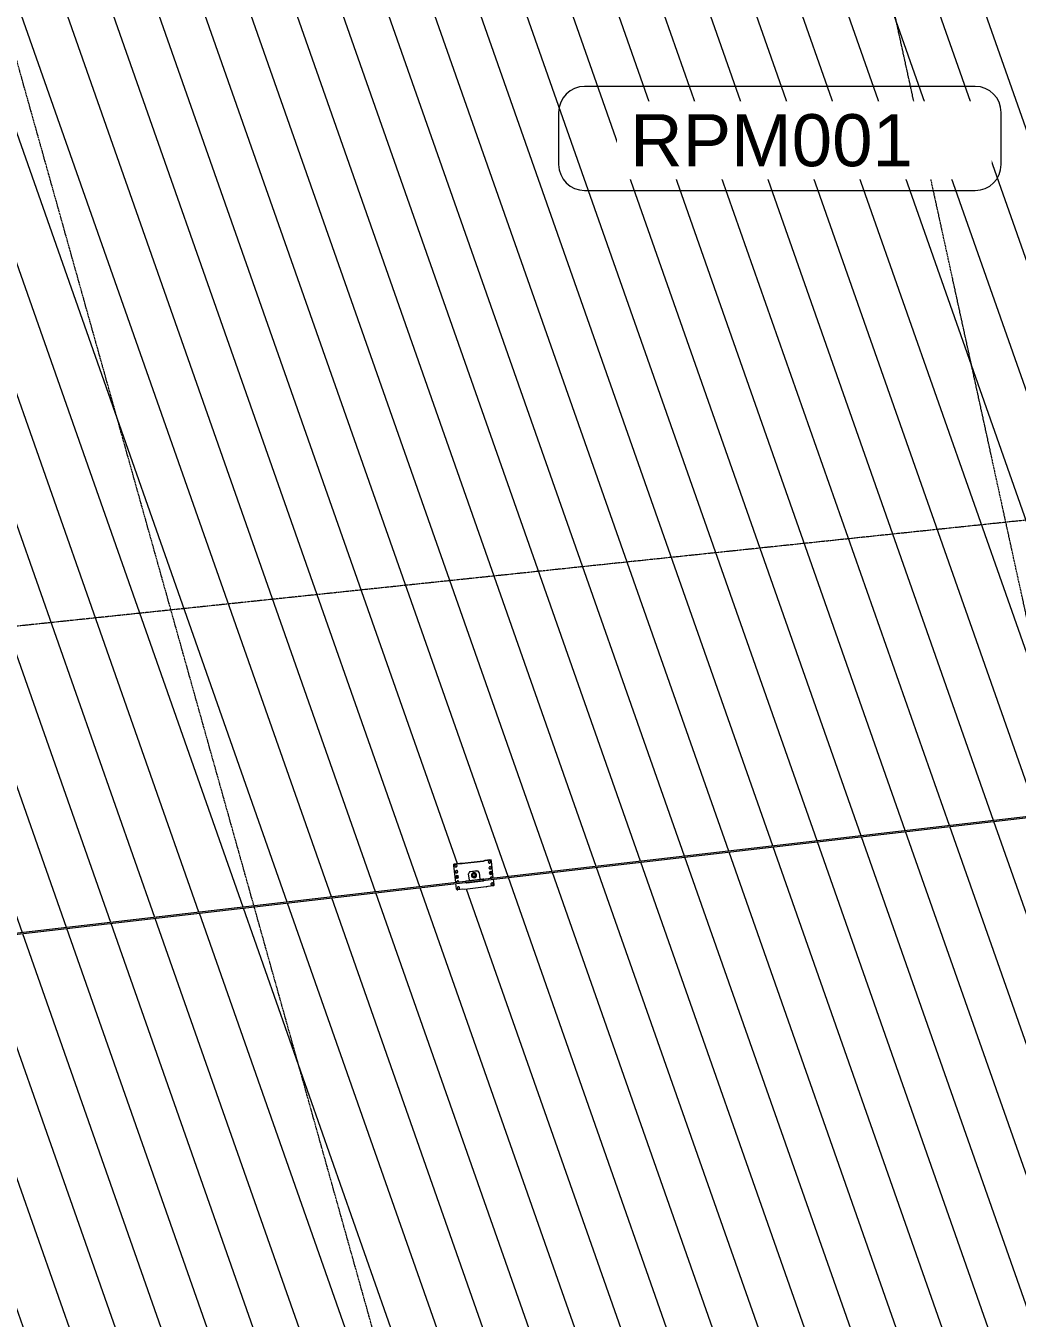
# Model space of a CAD drawing. Header units: millimetres. Extents: x -2355779 to -2216356, y 3874558 to 4068437.
# Drawn here: x -2330918 to -2323301, y 3975290 to 3985221 of the extents above; entities that cross this region are included whole.
import ezdxf

# ---------------------------------------------------------------- set-up
doc = ezdxf.new("R2010")
doc.units = ezdxf.units.MM
doc.linetypes.add('Grid Line', pattern=[21, 12, -3, 3, -3])
for name, color, linetype, lineweight in [('A-ANNO-DIMS', 211, 'Continuous', 5), ('A-ANNO-DIMS-200', 211, 'Continuous', 5), ('A-ROOF-IDEN', 132, 'Continuous', 5), ('A-ROOF-PATT', 132, 'Continuous', 5), ('Q-SPCQ', 91, 'Continuous', 5), ('S-GRID', 1, 'Continuous', 5)]:
    doc.layers.add(name, color=color, linetype=linetype, lineweight=lineweight)
doc.styles.add('Arial', font='arial.ttf', dxfattribs={"height": 500})
doc.styles.add('Arial_3', font='arial.ttf', dxfattribs={"height": 400})
doc.dimstyles.new('2_5-Diagonal-_deg_-Decimal_O', dxfattribs={"dimscale": 304.8, "dimtxt": 510.1297, "dimasz": 0.984252, "dimexe": 0.656168, "dimexo": 0.0625, "dimgap": 0.984252, "dimtad": 1, "dimdec": 0, "dimzin": 0, "dimdsep": 46, "dimtxsty": 'Arial', "dimblk1": 'OBLIQUE', "dimblk2": 'OBLIQUE', "dimsah": 1, "dimcen": 0.09, "dimdle": 0.656168, "dimazin": 0, "dimtfac": 1, "dimtdec": 4, "dimtix": 1, "dimtmove": 0, "dimatfit": 3, "dimfxl": 3.28084, "dimfxlon": 1, "dimtvp": 1, "dimtfill": 1, "dimtolj": 1, "dimtzin": 0, "dimlwd": 15, "dimlwe": 15, "dimarcsym": 2})

# ---------------------------------------------------------------- blocks, each defined once
blk = doc.blocks.new('Static Line_Sayfa_Metal Deck_Pan Mount - Up to 15 _ pitch - Max 2 Users-1848369-GA - Part B 6m')
at = {"layer": 'Q-SPCQ'}
for p, q in [((-2316003.8, 3979979.9), (-2348375.7, 3976235.9)), ((-2348375.7, 3976227.9), (-2316002.9, 3979972)), ((-2327567.7, 3978783.2), (-2327403.1, 3978802.3)), ((-2327404.6, 3978802.2), (-2327566.2, 3978783.5)), ((-2327392.1, 3978806.2), (-2327403.7, 3978802.4)), ((-2327402.1, 3978802.4), (-2327390.5, 3978806.3)), ((-2327342.3, 3978812.1), (-2327392, 3978806.4)), ((-2327391.9, 3978806.3), (-2327342.3, 3978812)), ((-2327352.2, 3978810.8), (-2327391.2, 3978806.3)), ((-2327389.6, 3978806.4), (-2327352.2, 3978810.7)), ((-2327364, 3978793), (-2327364, 3978793)), ((-2327347, 3978798.9), (-2327347, 3978799)), ((-2327342.3, 3978812), (-2327342.3, 3978812.1)), ((-2327341.1, 3978802), (-2327342.3, 3978812)), ((-2327341.6, 3978804.1), (-2327341.6, 3978804.2)), ((-2327325.9, 3978669.8), (-2327341.1, 3978802)), ((-2327580.7, 3978784.6), (-2327630.4, 3978778.8)), ((-2327630.3, 3978778.7), (-2327580.7, 3978784.4)), ((-2327629.2, 3978768.7), (-2327630.3, 3978778.7)), ((-2327613.9, 3978636.5), (-2327629.1, 3978768.7)), ((-2327622.2, 3978763.2), (-2327622.2, 3978763.1)), ((-2327581.4, 3978784.3), (-2327620.4, 3978779.8)), ((-2327620.4, 3978779.7), (-2327582.9, 3978784.1)), ((-2327617, 3978717.8), (-2327617, 3978717.7)), ((-2327605.2, 3978769.1), (-2327605.3, 3978769.1)), ((-2327600, 3978723.7), (-2327600, 3978723.8)), ((-2327582, 3978784.1), (-2327568.7, 3978783.2)), ((-2327580.7, 3978784.4), (-2327580.7, 3978784.6)), ((-2327567.2, 3978783.4), (-2327580.5, 3978784.4)), ((-2327509.7, 3978654.6), (-2327515.4, 3978703.7)), ((-2327452.6, 3978726.2), (-2327502.2, 3978720.4)), ((-2327452.5, 3978726), (-2327502.2, 3978720.3)), ((-2327485, 3978689.4), (-2327484.8, 3978689)), ((-2327482.9, 3978689.6), (-2327482.8, 3978689.5)), ((-2327464.5, 3978696), (-2327464.6, 3978696)), ((-2327462.7, 3978696.8), (-2327462.8, 3978697.2)), ((-2327455.1, 3978699.8), (-2327455.2, 3978700)), ((-2327436.6, 3978716.1), (-2327436.7, 3978716.3)), ((-2327435.9, 3978712.9), (-2327430.3, 3978663.8)), ((-2327358.8, 3978747.7), (-2327358.7, 3978747.6)), ((-2327346.4, 3978716.8), (-2327350.9, 3978713.3)), ((-2327350.9, 3978713.3), (-2327350.2, 3978707.8)), ((-2327346.3, 3978716.5), (-2327350.8, 3978713.1)), ((-2327350.8, 3978713.1), (-2327350.1, 3978707.5)), ((-2327350.1, 3978707.5), (-2327345, 3978705.3)), ((-2327341.2, 3978714.5), (-2327346.4, 3978716.8)), ((-2327346.3, 3978716.5), (-2327346.4, 3978716.7)), ((-2327341.2, 3978714.2), (-2327346.3, 3978716.5)), ((-2327345, 3978705.3), (-2327340.5, 3978708.6)), ((-2327341.8, 3978753.6), (-2327341.8, 3978753.6)), ((-2327340.5, 3978708.6), (-2327341.2, 3978714.2)), ((-2327608.6, 3978590.1), (-2327613.2, 3978629.7)), ((-2327609.1, 3978683.5), (-2327604.6, 3978686.9)), ((-2327608.5, 3978677.9), (-2327609.1, 3978683.5)), ((-2327604.5, 3978686.6), (-2327609, 3978683.2)), ((-2327609, 3978683.2), (-2327608.4, 3978677.6)), ((-2327607.5, 3978580.2), (-2327608.6, 3978590.1)), ((-2327608.4, 3978677.6), (-2327603.3, 3978675.4)), ((-2327608.1, 3978588), (-2327608.1, 3978587.9)), ((-2327607.9, 3978638.4), (-2327607.7, 3978638)), ((-2327607.9, 3978638.4), (-2327607.9, 3978638.4)), ((-2327604.5, 3978686.6), (-2327604.6, 3978686.9)), ((-2327604.6, 3978686.9), (-2327599.5, 3978684.6)), ((-2327599.4, 3978684.3), (-2327604.5, 3978686.6)), ((-2327603.3, 3978675.4), (-2327598.8, 3978678.7)), ((-2327602.7, 3978593), (-2327602.7, 3978593)), ((-2327598.8, 3978678.7), (-2327599.4, 3978684.3)), ((-2327590.9, 3978644.3), (-2327590.9, 3978644.4)), ((-2327585.7, 3978598.9), (-2327585.7, 3978599)), ((-2327380.2, 3978603.9), (-2327544.9, 3978584.8)), ((-2327534, 3978648.6), (-2327538.2, 3978647.1)), ((-2327537, 3978636.8), (-2327532.6, 3978636.3)), ((-2327531.8, 3978649.2), (-2327534, 3978648.6)), ((-2327530.3, 3978636.3), (-2327532.6, 3978636.3)), ((-2327405.8, 3978663.7), (-2327531.8, 3978649.2)), ((-2327530.3, 3978636.3), (-2327404.3, 3978650.8)), ((-2327492.7, 3978686.8), (-2327492.6, 3978686.7)), ((-2327405.8, 3978663.7), (-2327403.5, 3978663.7)), ((-2327404.3, 3978650.8), (-2327402.1, 3978651.3)), ((-2327399.1, 3978663.2), (-2327403.5, 3978663.7)), ((-2327402.1, 3978651.3), (-2327397.9, 3978652.8)), ((-2327367.7, 3978607.8), (-2327379.3, 3978604)), ((-2327329.3, 3978612.3), (-2327366.8, 3978608)), ((-2327349.6, 3978668.3), (-2327349.6, 3978668.2)), ((-2327349.6, 3978668.2), (-2327349.5, 3978667.9)), ((-2327344.4, 3978622.9), (-2327344.4, 3978622.8)), ((-2327332.6, 3978674.2), (-2327332.7, 3978674.3)), ((-2327319.4, 3978613.6), (-2327328.6, 3978612.5)), ((-2327327.4, 3978628.8), (-2327327.4, 3978628.9)), ((-2327320.5, 3978623.4), (-2327325.1, 3978663)), ((-2327319.4, 3978613.6), (-2327320.6, 3978623.4)), ((-2327598.3, 3978581.3), (-2327607.5, 3978580.2)), ((-2327560.1, 3978585.6), (-2327597.5, 3978581.3)), ((-2327545.9, 3978584.7), (-2327559.1, 3978585.7))]:
    blk.add_line(p, q, dxfattribs=at)
at = {"layer": 'Q-SPCQ', "flags": 128}
for points in [[(-2327364, 3978793), (-2327363.8, 3978792.6), (-2327363.7, 3978792.3), (-2327363.5, 3978792), (-2327363.4, 3978791.7), (-2327363.2, 3978791.3), (-2327363, 3978791), (-2327362.8, 3978790.7), (-2327362.6, 3978790.5), (-2327362.4, 3978790.2), (-2327362.1, 3978789.9), (-2327361.9, 3978789.6), (-2327361.6, 3978789.4), (-2327361.4, 3978789.2), (-2327361.1, 3978788.9), (-2327360.8, 3978788.7), (-2327360.5, 3978788.5), (-2327360.2, 3978788.3), (-2327359.9, 3978788.1), (-2327359.6, 3978787.9), (-2327359.2, 3978787.8), (-2327358.9, 3978787.6), (-2327358.6, 3978787.5), (-2327358.2, 3978787.4), (-2327357.9, 3978787.3), (-2327357.6, 3978787.2), (-2327357.2, 3978787.1), (-2327356.8, 3978787.1), (-2327356.5, 3978787), (-2327356.1, 3978787), (-2327355.8, 3978787), (-2327355.4, 3978787), (-2327355.1, 3978787), (-2327354.7, 3978787), (-2327354.4, 3978787)], [(-2327354.4, 3978787), (-2327354.1, 3978787.1), (-2327353.7, 3978787.1), (-2327353.4, 3978787.2), (-2327353, 3978787.3), (-2327352.7, 3978787.4), (-2327352.4, 3978787.5), (-2327352, 3978787.7), (-2327351.7, 3978787.8), (-2327351.4, 3978788), (-2327351, 3978788.1), (-2327350.7, 3978788.3), (-2327350.4, 3978788.5), (-2327350.1, 3978788.7), (-2327349.9, 3978788.9), (-2327349.6, 3978789.2), (-2327349.3, 3978789.4), (-2327349.1, 3978789.7), (-2327348.8, 3978789.9), (-2327348.6, 3978790.2), (-2327348.3, 3978790.5), (-2327348.1, 3978790.8), (-2327347.9, 3978791.1), (-2327347.7, 3978791.4), (-2327347.6, 3978791.7), (-2327347.4, 3978792), (-2327347.2, 3978792.3), (-2327347.1, 3978792.7), (-2327347, 3978793), (-2327346.9, 3978793.3), (-2327346.8, 3978793.7), (-2327346.7, 3978794), (-2327346.6, 3978794.4), (-2327346.6, 3978794.7), (-2327346.5, 3978795.1), (-2327346.5, 3978795.5), (-2327346.5, 3978795.8), (-2327346.5, 3978796.2), (-2327346.5, 3978796.5), (-2327346.5, 3978796.9), (-2327346.6, 3978797.3), (-2327346.6, 3978797.6), (-2327346.7, 3978798), (-2327346.8, 3978798.3), (-2327346.9, 3978798.7), (-2327347, 3978798.9)], [(-2327622.2, 3978763.1), (-2327622.1, 3978762.8), (-2327622, 3978762.4), (-2327621.8, 3978762.1), (-2327621.6, 3978761.8), (-2327621.5, 3978761.5), (-2327621.3, 3978761.2), (-2327621.1, 3978760.9), (-2327620.9, 3978760.6), (-2327620.6, 3978760.3), (-2327620.4, 3978760), (-2327620.1, 3978759.8), (-2327619.9, 3978759.5), (-2327619.6, 3978759.3), (-2327619.3, 3978759.1), (-2327619.1, 3978758.8), (-2327618.8, 3978758.6), (-2327618.5, 3978758.4), (-2327618.2, 3978758.3), (-2327617.8, 3978758.1), (-2327617.5, 3978757.9), (-2327617.2, 3978757.8), (-2327616.8, 3978757.6), (-2327616.5, 3978757.5), (-2327616.2, 3978757.4), (-2327615.8, 3978757.3), (-2327615.5, 3978757.3), (-2327615.1, 3978757.2), (-2327614.7, 3978757.2), (-2327614.4, 3978757.1), (-2327614, 3978757.1), (-2327613.7, 3978757.1), (-2327613.3, 3978757.1), (-2327613, 3978757.1), (-2327612.7, 3978757.2)], [(-2327617, 3978717.7), (-2327616.9, 3978717.4), (-2327616.7, 3978717.1), (-2327616.6, 3978716.7), (-2327616.4, 3978716.4), (-2327616.2, 3978716.1), (-2327616.1, 3978715.8), (-2327615.9, 3978715.5), (-2327615.6, 3978715.2), (-2327615.4, 3978714.9), (-2327615.2, 3978714.7), (-2327614.9, 3978714.4), (-2327614.7, 3978714.1), (-2327614.4, 3978713.9), (-2327614.1, 3978713.7), (-2327613.8, 3978713.5), (-2327613.5, 3978713.2), (-2327613.2, 3978713.1), (-2327612.9, 3978712.9), (-2327612.6, 3978712.7), (-2327612.3, 3978712.5), (-2327612, 3978712.4), (-2327611.6, 3978712.3), (-2327611.3, 3978712.2), (-2327610.9, 3978712), (-2327610.6, 3978712), (-2327610.2, 3978711.9), (-2327609.9, 3978711.8), (-2327609.5, 3978711.8), (-2327609.2, 3978711.7), (-2327608.8, 3978711.7), (-2327608.5, 3978711.7), (-2327608.1, 3978711.7), (-2327607.7, 3978711.7), (-2327607.5, 3978711.8)], [(-2327612.7, 3978757.2), (-2327612.3, 3978757.2), (-2327612, 3978757.3), (-2327611.6, 3978757.3), (-2327611.3, 3978757.4), (-2327611, 3978757.5), (-2327610.6, 3978757.7), (-2327610.3, 3978757.8), (-2327609.9, 3978757.9), (-2327609.6, 3978758.1), (-2327609.3, 3978758.3), (-2327609, 3978758.4), (-2327608.7, 3978758.6), (-2327608.4, 3978758.8), (-2327608.1, 3978759.1), (-2327607.8, 3978759.3), (-2327607.6, 3978759.5), (-2327607.3, 3978759.8), (-2327607.1, 3978760.1), (-2327606.8, 3978760.3), (-2327606.6, 3978760.6), (-2327606.4, 3978760.9), (-2327606.2, 3978761.2), (-2327606, 3978761.5), (-2327605.8, 3978761.8), (-2327605.7, 3978762.1), (-2327605.5, 3978762.5), (-2327605.4, 3978762.8), (-2327605.2, 3978763.1), (-2327605.1, 3978763.5), (-2327605, 3978763.8), (-2327604.9, 3978764.2), (-2327604.9, 3978764.5), (-2327604.8, 3978764.9), (-2327604.8, 3978765.2), (-2327604.8, 3978765.6), (-2327604.7, 3978765.9), (-2327604.7, 3978766.3), (-2327604.8, 3978766.7), (-2327604.8, 3978767), (-2327604.8, 3978767.4), (-2327604.9, 3978767.7), (-2327605, 3978768.1), (-2327605, 3978768.4), (-2327605.1, 3978768.8), (-2327605.2, 3978769.1)], [(-2327607.5, 3978711.8), (-2327607.1, 3978711.8), (-2327606.8, 3978711.9), (-2327606.4, 3978712), (-2327606.1, 3978712.1), (-2327605.7, 3978712.2), (-2327605.4, 3978712.3), (-2327605.1, 3978712.4), (-2327604.7, 3978712.6), (-2327604.4, 3978712.7), (-2327604.1, 3978712.9), (-2327603.8, 3978713.1), (-2327603.5, 3978713.3), (-2327603.2, 3978713.5), (-2327602.9, 3978713.7), (-2327602.6, 3978713.9), (-2327602.4, 3978714.2), (-2327602.1, 3978714.4), (-2327601.8, 3978714.7), (-2327601.6, 3978714.9), (-2327601.4, 3978715.2), (-2327601.2, 3978715.5), (-2327601, 3978715.8), (-2327600.8, 3978716.1), (-2327600.6, 3978716.4), (-2327600.4, 3978716.7), (-2327600.3, 3978717.1), (-2327600.1, 3978717.4), (-2327600, 3978717.7), (-2327599.9, 3978718.1), (-2327599.8, 3978718.4), (-2327599.7, 3978718.8), (-2327599.7, 3978719.1), (-2327599.6, 3978719.5), (-2327599.6, 3978719.8), (-2327599.5, 3978720.2), (-2327599.5, 3978720.6), (-2327599.5, 3978720.9), (-2327599.5, 3978721.3), (-2327599.6, 3978721.6), (-2327599.6, 3978722), (-2327599.7, 3978722.4), (-2327599.7, 3978722.7), (-2327599.8, 3978723.1), (-2327599.9, 3978723.4), (-2327600, 3978723.7)], [(-2327484.8, 3978689), (-2327484.7, 3978688.6), (-2327484.5, 3978688.1), (-2327484.3, 3978687.7), (-2327484.1, 3978687.3), (-2327483.8, 3978686.9), (-2327483.6, 3978686.5), (-2327483.3, 3978686.1), (-2327483, 3978685.7), (-2327482.7, 3978685.3), (-2327482.4, 3978685), (-2327482.1, 3978684.7), (-2327481.8, 3978684.3), (-2327481.4, 3978684), (-2327481.1, 3978683.7), (-2327480.7, 3978683.4), (-2327480.3, 3978683.2), (-2327479.9, 3978682.9), (-2327479.5, 3978682.7), (-2327479.1, 3978682.4), (-2327478.7, 3978682.2), (-2327478.2, 3978682), (-2327477.8, 3978681.9), (-2327477.4, 3978681.7), (-2327476.9, 3978681.6), (-2327476.5, 3978681.5), (-2327476, 3978681.4), (-2327475.5, 3978681.3), (-2327475.1, 3978681.2), (-2327474.6, 3978681.2), (-2327474.1, 3978681.2), (-2327473.7, 3978681.2), (-2327473.2, 3978681.2), (-2327472.7, 3978681.2), (-2327472.4, 3978681.2)], [(-2327482.8, 3978689.5), (-2327482.7, 3978689.2), (-2327482.6, 3978688.8), (-2327482.4, 3978688.4), (-2327482.2, 3978688.1), (-2327482, 3978687.8), (-2327481.8, 3978687.4), (-2327481.6, 3978687.1), (-2327481.4, 3978686.8), (-2327481.1, 3978686.5), (-2327480.9, 3978686.2), (-2327480.6, 3978685.9), (-2327480.3, 3978685.6), (-2327480, 3978685.4), (-2327479.7, 3978685.1), (-2327479.4, 3978684.9), (-2327479.1, 3978684.7), (-2327478.8, 3978684.5), (-2327478.4, 3978684.3), (-2327478.1, 3978684.1), (-2327477.7, 3978683.9), (-2327477.4, 3978683.8), (-2327477, 3978683.6), (-2327476.7, 3978683.5), (-2327476.3, 3978683.4), (-2327475.9, 3978683.3), (-2327475.5, 3978683.2), (-2327475.2, 3978683.1), (-2327474.8, 3978683.1), (-2327474.4, 3978683.1), (-2327474, 3978683), (-2327473.6, 3978683), (-2327473.2, 3978683), (-2327472.8, 3978683.1), (-2327472.6, 3978683.1)], [(-2327472.6, 3978683.1), (-2327472.2, 3978683.1), (-2327471.8, 3978683.2), (-2327471.4, 3978683.3), (-2327471.1, 3978683.4), (-2327470.7, 3978683.5), (-2327470.3, 3978683.6), (-2327470, 3978683.8), (-2327469.6, 3978683.9), (-2327469.3, 3978684.1), (-2327468.9, 3978684.3), (-2327468.6, 3978684.5), (-2327468.3, 3978684.7), (-2327467.9, 3978684.9), (-2327467.6, 3978685.2), (-2327467.3, 3978685.4), (-2327467, 3978685.7), (-2327466.8, 3978685.9), (-2327466.5, 3978686.2), (-2327466.2, 3978686.5), (-2327466, 3978686.8), (-2327465.8, 3978687.1), (-2327465.6, 3978687.4), (-2327465.3, 3978687.8), (-2327465.2, 3978688.1), (-2327465, 3978688.5), (-2327464.8, 3978688.8), (-2327464.7, 3978689.2), (-2327464.5, 3978689.5), (-2327464.4, 3978689.9), (-2327464.3, 3978690.3), (-2327464.2, 3978690.6), (-2327464.1, 3978691), (-2327464.1, 3978691.4), (-2327464, 3978691.8), (-2327464, 3978692.2), (-2327464, 3978692.6), (-2327464, 3978693), (-2327464, 3978693.4), (-2327464, 3978693.7), (-2327464.1, 3978694.1), (-2327464.1, 3978694.5), (-2327464.2, 3978694.9), (-2327464.3, 3978695.3), (-2327464.4, 3978695.6), (-2327464.5, 3978696)], [(-2327472.4, 3978681.2), (-2327471.9, 3978681.3), (-2327471.5, 3978681.4), (-2327471, 3978681.5), (-2327470.6, 3978681.6), (-2327470.1, 3978681.7), (-2327469.7, 3978681.9), (-2327469.2, 3978682.1), (-2327468.8, 3978682.2), (-2327468.4, 3978682.5), (-2327468, 3978682.7), (-2327467.6, 3978682.9), (-2327467.2, 3978683.2), (-2327466.8, 3978683.4), (-2327466.4, 3978683.7), (-2327466, 3978684), (-2327465.7, 3978684.3), (-2327465.4, 3978684.7), (-2327465, 3978685), (-2327464.7, 3978685.4), (-2327464.4, 3978685.7), (-2327464.2, 3978686.1), (-2327463.9, 3978686.5), (-2327463.6, 3978686.9), (-2327463.4, 3978687.3), (-2327463.2, 3978687.7), (-2327463, 3978688.2), (-2327462.8, 3978688.6), (-2327462.7, 3978689), (-2327462.5, 3978689.5), (-2327462.4, 3978689.9), (-2327462.3, 3978690.4), (-2327462.2, 3978690.8), (-2327462.1, 3978691.3), (-2327462, 3978691.8), (-2327462, 3978692.2), (-2327462, 3978692.7), (-2327462, 3978693.2), (-2327462, 3978693.6), (-2327462.1, 3978694.1), (-2327462.1, 3978694.6), (-2327462.2, 3978695), (-2327462.3, 3978695.5), (-2327462.4, 3978696), (-2327462.5, 3978696.4), (-2327462.7, 3978696.8)], [(-2327358.7, 3978747.6), (-2327358.6, 3978747.3), (-2327358.5, 3978746.9), (-2327358.3, 3978746.6), (-2327358.2, 3978746.3), (-2327358, 3978746), (-2327357.8, 3978745.7), (-2327357.6, 3978745.4), (-2327357.4, 3978745.1), (-2327357.1, 3978744.8), (-2327356.9, 3978744.5), (-2327356.7, 3978744.3), (-2327356.4, 3978744), (-2327356.1, 3978743.8), (-2327355.9, 3978743.5), (-2327355.6, 3978743.3), (-2327355.3, 3978743.1), (-2327355, 3978742.9), (-2327354.7, 3978742.7), (-2327354.4, 3978742.6), (-2327354, 3978742.4), (-2327353.7, 3978742.3), (-2327353.4, 3978742.1), (-2327353, 3978742), (-2327352.7, 3978741.9), (-2327352.3, 3978741.8), (-2327352, 3978741.8), (-2327351.6, 3978741.7), (-2327351.3, 3978741.6), (-2327350.9, 3978741.6), (-2327350.5, 3978741.6), (-2327350.2, 3978741.6), (-2327349.8, 3978741.6), (-2327349.5, 3978741.6), (-2327349.2, 3978741.6)], [(-2327349.2, 3978741.6), (-2327348.9, 3978741.7), (-2327348.5, 3978741.8), (-2327348.2, 3978741.8), (-2327347.8, 3978741.9), (-2327347.5, 3978742), (-2327347.1, 3978742.1), (-2327346.8, 3978742.3), (-2327346.5, 3978742.4), (-2327346.1, 3978742.6), (-2327345.8, 3978742.8), (-2327345.5, 3978742.9), (-2327345.2, 3978743.1), (-2327344.9, 3978743.3), (-2327344.6, 3978743.6), (-2327344.4, 3978743.8), (-2327344.1, 3978744), (-2327343.8, 3978744.3), (-2327343.6, 3978744.5), (-2327343.4, 3978744.8), (-2327343.1, 3978745.1), (-2327342.9, 3978745.4), (-2327342.7, 3978745.7), (-2327342.5, 3978746), (-2327342.3, 3978746.3), (-2327342.2, 3978746.6), (-2327342, 3978746.9), (-2327341.9, 3978747.3), (-2327341.8, 3978747.6), (-2327341.6, 3978748), (-2327341.5, 3978748.3), (-2327341.5, 3978748.7), (-2327341.4, 3978749), (-2327341.3, 3978749.4), (-2327341.3, 3978749.7), (-2327341.3, 3978750.1), (-2327341.3, 3978750.4), (-2327341.3, 3978750.8), (-2327341.3, 3978751.2), (-2327341.3, 3978751.5), (-2327341.3, 3978751.9), (-2327341.4, 3978752.2), (-2327341.5, 3978752.6), (-2327341.6, 3978752.9), (-2327341.7, 3978753.3), (-2327341.8, 3978753.6)], [(-2327602.7, 3978593), (-2327602.5, 3978592.6), (-2327602.4, 3978592.3), (-2327602.2, 3978592), (-2327602.1, 3978591.7), (-2327601.9, 3978591.3), (-2327601.7, 3978591), (-2327601.5, 3978590.7), (-2327601.3, 3978590.5), (-2327601.1, 3978590.2), (-2327600.8, 3978589.9), (-2327600.6, 3978589.6), (-2327600.3, 3978589.4), (-2327600, 3978589.1), (-2327599.8, 3978588.9), (-2327599.5, 3978588.7), (-2327599.2, 3978588.5), (-2327598.9, 3978588.3), (-2327598.6, 3978588.1), (-2327598.3, 3978587.9), (-2327597.9, 3978587.8), (-2327597.6, 3978587.6), (-2327597.3, 3978587.5), (-2327596.9, 3978587.4), (-2327596.6, 3978587.3), (-2327596.2, 3978587.2), (-2327595.9, 3978587.1), (-2327595.5, 3978587.1), (-2327595.2, 3978587), (-2327594.8, 3978587), (-2327594.5, 3978587), (-2327594.1, 3978587), (-2327593.7, 3978587), (-2327593.4, 3978587), (-2327593.1, 3978587)], [(-2327593.1, 3978587), (-2327592.8, 3978587.1), (-2327592.4, 3978587.1), (-2327592.1, 3978587.2), (-2327591.7, 3978587.3), (-2327591.4, 3978587.4), (-2327591, 3978587.5), (-2327590.7, 3978587.7), (-2327590.4, 3978587.8), (-2327590, 3978588), (-2327589.7, 3978588.1), (-2327589.4, 3978588.3), (-2327589.1, 3978588.5), (-2327588.8, 3978588.7), (-2327588.5, 3978588.9), (-2327588.3, 3978589.2), (-2327588, 3978589.4), (-2327587.7, 3978589.7), (-2327587.5, 3978589.9), (-2327587.3, 3978590.2), (-2327587, 3978590.5), (-2327586.8, 3978590.8), (-2327586.6, 3978591.1), (-2327586.4, 3978591.4), (-2327586.2, 3978591.7), (-2327586.1, 3978592), (-2327585.9, 3978592.3), (-2327585.8, 3978592.7), (-2327585.7, 3978593), (-2327585.6, 3978593.3), (-2327585.5, 3978593.7), (-2327585.4, 3978594), (-2327585.3, 3978594.4), (-2327585.2, 3978594.7), (-2327585.2, 3978595.1), (-2327585.2, 3978595.5), (-2327585.2, 3978595.8), (-2327585.2, 3978596.2), (-2327585.2, 3978596.5), (-2327585.2, 3978596.9), (-2327585.3, 3978597.2), (-2327585.3, 3978597.6), (-2327585.4, 3978598), (-2327585.5, 3978598.3), (-2327585.6, 3978598.7), (-2327585.7, 3978598.9)], [(-2327590.5, 3978639.8), (-2327590.5, 3978640.1), (-2327590.4, 3978640.5), (-2327590.4, 3978640.8), (-2327590.4, 3978641.2), (-2327590.4, 3978641.6), (-2327590.4, 3978641.9), (-2327590.4, 3978642.3), (-2327590.5, 3978642.6), (-2327590.5, 3978643), (-2327590.6, 3978643.3), (-2327590.7, 3978643.7), (-2327590.8, 3978644), (-2327590.9, 3978644.3)], [(-2327344.4, 3978622.8), (-2327344.3, 3978622.5), (-2327344.1, 3978622.2), (-2327344, 3978621.8), (-2327343.8, 3978621.5), (-2327343.6, 3978621.2), (-2327343.4, 3978620.9), (-2327343.2, 3978620.6), (-2327343, 3978620.3), (-2327342.8, 3978620), (-2327342.6, 3978619.8), (-2327342.3, 3978619.5), (-2327342.1, 3978619.3), (-2327341.8, 3978619), (-2327341.5, 3978618.8), (-2327341.2, 3978618.6), (-2327340.9, 3978618.4), (-2327340.6, 3978618.2), (-2327340.3, 3978618), (-2327340, 3978617.8), (-2327339.7, 3978617.7), (-2327339.3, 3978617.5), (-2327339, 3978617.4), (-2327338.7, 3978617.3), (-2327338.3, 3978617.2), (-2327338, 3978617.1), (-2327337.6, 3978617), (-2327337.3, 3978616.9), (-2327336.9, 3978616.9), (-2327336.6, 3978616.9), (-2327336.2, 3978616.8), (-2327335.8, 3978616.8), (-2327335.5, 3978616.8), (-2327335.1, 3978616.9), (-2327334.9, 3978616.9)], [(-2327334.9, 3978616.9), (-2327334.5, 3978616.9), (-2327334.2, 3978617), (-2327333.8, 3978617.1), (-2327333.5, 3978617.2), (-2327333.1, 3978617.3), (-2327332.8, 3978617.4), (-2327332.4, 3978617.5), (-2327332.1, 3978617.7), (-2327331.8, 3978617.8), (-2327331.5, 3978618), (-2327331.2, 3978618.2), (-2327330.9, 3978618.4), (-2327330.6, 3978618.6), (-2327330.3, 3978618.8), (-2327330, 3978619), (-2327329.7, 3978619.3), (-2327329.5, 3978619.5), (-2327329.2, 3978619.8), (-2327329, 3978620.1), (-2327328.8, 3978620.3), (-2327328.6, 3978620.6), (-2327328.4, 3978620.9), (-2327328.2, 3978621.2), (-2327328, 3978621.5), (-2327327.8, 3978621.9), (-2327327.7, 3978622.2), (-2327327.5, 3978622.5), (-2327327.4, 3978622.9), (-2327327.3, 3978623.2), (-2327327.2, 3978623.5), (-2327327.1, 3978623.9), (-2327327, 3978624.3), (-2327327, 3978624.6), (-2327326.9, 3978625), (-2327326.9, 3978625.3), (-2327326.9, 3978625.7), (-2327326.9, 3978626), (-2327326.9, 3978626.4), (-2327326.9, 3978626.8), (-2327327, 3978627.1), (-2327327.1, 3978627.5), (-2327327.1, 3978627.8), (-2327327.2, 3978628.2), (-2327327.3, 3978628.5), (-2327327.4, 3978628.8)], [(-2327332.3, 3978669.6), (-2327332.2, 3978670), (-2327332.2, 3978670.3), (-2327332.1, 3978670.7), (-2327332.1, 3978671.1), (-2327332.1, 3978671.4), (-2327332.1, 3978671.8), (-2327332.2, 3978672.1), (-2327332.2, 3978672.5), (-2327332.3, 3978672.9), (-2327332.3, 3978673.2), (-2327332.4, 3978673.6), (-2327332.5, 3978673.9), (-2327332.6, 3978674.2)]]:
    blk.add_lwpolyline(points, dxfattribs=at)
at = {"layer": 'Q-SPCQ'}
for centre, major_axis, ratio, start_param, end_param in [((-2327404.6, 3978802.3), (0.993, 0.114), 0.051038, 4.723987, 6.042624), ((-2327403.1, 3978802.3), (0.993, 0.114), 0.051038, 4.723987, 6.042624), ((-2327391.1, 3978806.3), (0.993, 0.114), 0.051038, 1.582394, 1.802167), ((-2327389.6, 3978806.4), (0.993, 0.114), 0.051038, 1.582394, 2.901031), ((-2327355.5, 3978796), (8.49, 2.98), 0.99863, 1.347635, 3.44203), ((-2327355.5, 3978796), (8.49, 2.98), 0.99863, 3.541054, 4.489228), ((-2327355.5, 3978796), (8.49, 2.98), 0.99863, 5.536425, 7.63082), ((-2327355.5, 3978796), (8.49, 2.98), 0.99863, 4.489228, 5.459951), ((-2327351.1, 3978800.9), (9.43, 3.32), 0.99863, 0.038638, 1.347635), ((-2327351, 3978800.8), (9.43, 3.32), 0.99863, 6.060024, 7.63082), ((-2327619.2, 3978769.9), (9.43, 3.32), 0.99863, 1.347635, 2.918431), ((-2327619.2, 3978769.8), (9.43, 3.32), 0.99863, 1.347635, 2.918431), ((-2327613.8, 3978766.2), (8.49, 2.98), 0.99863, 1.347635, 3.141593), ((-2327613.8, 3978766.2), (8.49, 2.98), 0.99863, 3.502719, 4.489228), ((-2327608.5, 3978720.8), (8.49, 2.98), 0.99863, 1.347635, 3.141593), ((-2327604, 3978681.1), (10.4, 3.6), 0.99863, 1.347635, 4.489228), ((-2327608.5, 3978720.8), (8.49, 2.98), 0.99863, 3.502719, 4.489228), ((-2327613.8, 3978766.2), (8.49, 2.98), 0.99863, 0.300437, 1.347635), ((-2327613.8, 3978766.2), (8.49, 2.98), 0.99863, 4.489228, 5.408181), ((-2327608.5, 3978720.8), (8.49, 2.98), 0.99863, 0.300437, 1.347635), ((-2327608.5, 3978720.8), (8.49, 2.98), 0.99863, 4.489228, 5.408181), ((-2327613.8, 3978766.2), (8.49, 2.98), 0.99863, 5.536425, 6.283185), ((-2327604, 3978681.1), (10.4, 3.6), 0.99863, 4.489228, 7.63082), ((-2327608.5, 3978720.8), (8.49, 2.98), 0.99863, 5.536425, 6.283185), ((-2327582.9, 3978784), (0.993, 0.114), 0.051038, 0.263758, 1.582394), ((-2327581.4, 3978784.3), (0.993, 0.114), 0.051038, 0.263758, 1.582394), ((-2327567.7, 3978783.3), (0.993, 0.114), 0.051038, 3.40535, 4.723987), ((-2327566.2, 3978783.6), (0.993, 0.114), 0.051038, 3.40535, 4.723987), ((-2327500.5, 3978705.4), (14.2, 5), 0.99863, 1.347635, 2.918431), ((-2327500.5, 3978705.6), (14.2, 5), 0.99863, 1.347635, 2.918431), ((-2327473.9, 3978693.4), (18.8, 6.6), 0.99863, 1.347635, 3.70383), ((-2327473.9, 3978693.3), (18.8, 6.6), 0.99863, 1.347635, 4.489228), ((-2327473.9, 3978693.3), (11.1, 3.9), 0.99863, 1.347635, 4.489228), ((-2327473.9, 3978693.4), (18.8, 6.6), 0.99863, 6.060024, 7.63082), ((-2327473.9, 3978693.3), (18.8, 6.6), 0.99863, 4.489228, 7.63082), ((-2327473.9, 3978693.3), (11.1, 3.9), 0.99863, 4.489228, 7.63082), ((-2327450.9, 3978711.3), (14.2, 5), 0.99863, 0.038638, 1.347635), ((-2327450.8, 3978711.2), (14.2, 5), 0.99863, 6.060024, 7.63082), ((-2327450.9, 3978711.3), (14.2, 5), 0.99863, 6.060024, 6.283185), ((-2327350.3, 3978750.6), (8.49, 2.98), 0.99863, 1.347635, 3.44203), ((-2327345.7, 3978711), (10.4, 3.6), 0.99863, 1.347635, 4.489228), ((-2327350.3, 3978750.6), (8.49, 2.98), 0.99863, 3.541054, 4.489228), ((-2327350.3, 3978750.6), (8.49, 2.98), 0.99863, 5.536425, 7.63082), ((-2327350.3, 3978750.6), (8.49, 2.98), 0.99863, 4.489228, 5.408181), ((-2327345.7, 3978711), (10.4, 3.6), 0.99863, 4.489228, 7.63082), ((-2327599.4, 3978641.4), (8.49, 2.98), 0.99863, 1.347635, 3.141593), ((-2327598.7, 3978591.2), (9.43, 3.32), 0.99863, 2.918431, 4.489228), ((-2327594.2, 3978596), (8.49, 2.98), 0.99863, 1.347635, 3.44203), ((-2327594.2, 3978596), (8.49, 2.98), 0.99863, 3.502719, 4.489228), ((-2327599.4, 3978641.4), (8.49, 2.98), 0.99863, 5.68533, 7.63082), ((-2327594.2, 3978596), (8.49, 2.98), 0.99863, 5.536425, 7.63082), ((-2327594.2, 3978596), (8.49, 2.98), 0.99863, 4.489228, 5.459951), ((-2327537.6, 3978642), (-0.6, 5.18), 0.011583, 0.002734, 0.472535), ((-2327537.6, 3978642), (-0.6, 5.18), 0.011583, 4.675347, 6.283185), ((-2327537.6, 3978642), (-0.6, 5.18), 0.011583, 3.141593, 4.661325), ((-2327537.6, 3978642), (-0.6, 5.18), 0.011583, 2.56693, 3.138859), ((-2327509.6, 3978654.4), (-0.46, 3.97), 0.011583, 1.519733, 2.56693), ((-2327430.2, 3978663.6), (-0.46, 3.97), 0.011583, 1.519733, 2.56693), ((-2327398.5, 3978658), (-0.6, 5.18), 0.011583, 4.675347, 6.280452), ((-2327398.5, 3978658), (-0.6, 5.18), 0.011583, 0, 0.472535), ((-2327398.5, 3978658), (-0.6, 5.18), 0.011583, 3.144326, 4.661325), ((-2327398.5, 3978658), (-0.6, 5.18), 0.011583, 2.56693, 3.141593), ((-2327380.2, 3978603.9), (0.993, 0.114), 0.051038, 4.723987, 6.042624), ((-2327366.7, 3978607.9), (0.993, 0.114), 0.051038, 1.582394, 2.901031), ((-2327341.1, 3978671.3), (8.49, 2.98), 0.99863, 1.347635, 3.141593), ((-2327335.9, 3978625.9), (8.49, 2.98), 0.99863, 1.347635, 3.141593), ((-2327335.9, 3978625.9), (8.49, 2.98), 0.99863, 3.502719, 4.489228), ((-2327341.1, 3978671.3), (8.49, 2.98), 0.99863, 0.300437, 1.347635), ((-2327335.9, 3978625.9), (8.49, 2.98), 0.99863, 0.300437, 1.347635), ((-2327335.9, 3978625.9), (8.49, 2.98), 0.99863, 4.489228, 5.408181), ((-2327341.1, 3978671.3), (8.49, 2.98), 0.99863, 5.682577, 6.283185), ((-2327330.5, 3978622.2), (9.43, 3.32), 0.99863, 4.489228, 6.060024), ((-2327335.9, 3978625.9), (8.49, 2.98), 0.99863, 5.536425, 6.283185), ((-2327330.5, 3978622.3), (9.43, 3.32), 0.99863, 4.751027, 6.060024), ((-2327598.7, 3978591.3), (9.43, 3.32), 0.99863, 3.965629, 4.227428), ((-2327560.1, 3978585.6), (0.993, 0.114), 0.051038, 0.263758, 1.582394), ((-2327544.9, 3978584.9), (0.993, 0.114), 0.051038, 3.40535, 4.723987)]:
    blk.add_ellipse(centre, major_axis=major_axis, ratio=ratio, start_param=start_param, end_param=end_param, dxfattribs=at)
for points in [[(-2327350.2, 3978707.7), (-2327350.3, 3978708.6), (-2327350.5, 3978710.5), (-2327350.7, 3978712.4), (-2327350.8, 3978713.3)], [(-2327346.4, 3978716.7), (-2327345.5, 3978716.3), (-2327343.8, 3978715.6), (-2327342.1, 3978714.8), (-2327341.2, 3978714.4)], [(-2327609.1, 3978683.4), (-2327609, 3978682.5), (-2327608.8, 3978680.6), (-2327608.6, 3978678.8), (-2327608.5, 3978677.9)], [(-2327599.5, 3978684.5), (-2327600.3, 3978684.9), (-2327602.1, 3978685.7), (-2327603.8, 3978686.5), (-2327604.6, 3978686.9)]]:
    blk.add_open_spline(points, degree=3, dxfattribs=at)
blk = doc.blocks.new('DIMBLOCK1-GA - Part B 6m')
at = {"layer": 'A-ANNO-DIMS-200', "lineweight": 15}
for p, q in [((-2327823, 4050069.3), (-2327854.3, 4050266.8)), ((-2327823, 4050069.3), (-2327698.4, 4050240.9)), ((-2327823, 4050069.3), (-2327947.7, 4049897.6)), ((-2327823, 4050069.3), (-2327823, 4050069.3)), ((-2327823, 4050069.3), (-2327772.6, 4049750.7)), ((-2337983.3, 4048155.4), (-2338052.2, 4048470.6)), ((-2337983.3, 4048155.4), (-2337868.8, 4048334)), ((-2337983.3, 4048155.4), (-2338097.8, 4047976.9)), ((-2337983.3, 4048155.4), (-2337940.6, 4047960.1))]:
    blk.add_line(p, q, dxfattribs=at)
for start, end in [(98.935842, 102.398894), (99.000328, 102.334407)]:
    blk.add_arc((-2300023.8, 3874558.4), 177698.8, start, end, dxfattribs=at)
at = {"layer": 'A-ANNO-DIMS-200', "color": 0, "lineweight": 15, "insert": (-2333894.9, 4049967.9), "char_height": 500, "width": 1958.898, "attachment_point": 1, "rotation": 10.66737, "line_spacing_factor": 0.941778, "style": 'Arial', "bg_fill": 3, "box_fill_scale": 1.25, "bg_fill_color": 256, "bg_fill_true_color": 13158600, "bg_fill_transparency": 0}
blk.add_mtext('3.33°', dxfattribs=at)
blk = doc.blocks.new('_Oblique')
at = {"color": 0, "linetype": 'ByBlock', "lineweight": -2}
blk.add_line((-0.5, -0.5), (0.5, 0.5), dxfattribs=at)
blk = doc.blocks.new('DIMBLOCK2-GA - Part B 6m')
at = {"layer": 'A-ANNO-DIMS-200', "lineweight": 15}
for p, q in [((-2337980.3, 4048141.9), (-2338057.2, 4048493.2)), ((-2337980.3, 4048141.9), (-2337865.8, 4048320.4)), ((-2337980.3, 4048141.9), (-2338094.8, 4047963.3)), ((-2337980.3, 4048141.9), (-2337980.3, 4048141.9)), ((-2337980.3, 4048141.9), (-2337937.6, 4047946.5)), ((-2348008.1, 4045641.5), (-2348105.2, 4045987.8)), ((-2348008.1, 4045641.5), (-2347904.2, 4045826.4)), ((-2348008.1, 4045641.5), (-2348112, 4045456.6)), ((-2348008.1, 4045641.5), (-2347954.1, 4045448.9))]:
    blk.add_line(p, q, dxfattribs=at)
for start, end in [(102.269916, 105.731899), (102.334407, 105.667407)]:
    blk.add_arc((-2300023.8, 3874558.4), 177684.9, start, end, dxfattribs=at)
at = {"layer": 'A-ANNO-DIMS-200', "color": 0, "lineweight": 15, "insert": (-2344034, 4047688.1), "char_height": 500, "width": 1958.898, "attachment_point": 1, "rotation": 14.00091, "line_spacing_factor": 0.941778, "style": 'Arial', "bg_fill": 3, "box_fill_scale": 1.25, "bg_fill_color": 256, "bg_fill_true_color": 13158600, "bg_fill_transparency": 0}
blk.add_mtext('3.33°', dxfattribs=at)
blk = doc.blocks.new('Roof Tag - Roof Tag 17W-1080807-GA - Part B 6m')
at = {"layer": 'A-ROOF-IDEN'}
for p, q in [((7.5, 2), (-7.5, 2)), ((-8.5, 1), (-8.5, -1)), ((8.5, -1), (8.5, 1)), ((-7.5, -2), (7.5, -2))]:
    blk.add_line(p, q, dxfattribs=at)
for centre, start, end in [((-7.5, 1), 90, 180), ((7.5, 1), 360, 90), ((-7.5, -1), 180, 270), ((7.5, -1), 270, 0)]:
    blk.add_arc(centre, 1, start, end, dxfattribs=at)

msp = doc.modelspace()

# ---------------------------------------------------------------- hatches: boundary and pattern name
at = {"layer": 'A-ROOF-PATT'}
h = msp.add_hatch(dxfattribs=at)
h.set_pattern_fill('FP_4', color=256, style=0, pattern_type=2)
h.set_pattern_definition([(109.367, (-4018.33, 11431.97), (-314.1568, -110.428734), [])])
h.paths.add_polyline_path([(-2352562.9, 3967433.9), (-2298471.9, 3967434.6), (-2305717.9, 3993269.2), (-2317088.1, 3995686), (-2318295.3, 3999191.8), (-2318276.8, 3999198), (-2317990.3, 3999297.2), (-2319737.4, 3999020.5), (-2318990.1, 3994314.6), (-2318988.5, 3994311.3), (-2318969.6, 3994178.2), (-2318969.6, 3994172.8), (-2318935.7, 3993965.6), (-2318889.7, 3993781.2), (-2318906.9, 3993777), (-2318877.5, 3993591.4), (-2319973, 3993338.7), (-2319896.7, 3993032.7), (-2318831, 3993296.2), (-2318742.7, 3992936.6), (-2339240.9, 3987830.5), (-2339329.9, 3988189.8), (-2329605.1, 3990613.3), (-2329686.5, 3990939.8), (-2338999.4, 3988618.9), (-2338994.7, 3988605.2), (-2339351.2, 3988485.4), (-2339348, 3988476.3), (-2339418.8, 3988454.3), (-2339421.5, 3988456.8), (-2339429.3, 3988456.2), (-2341201.2, 3993601.8), (-2352562.9, 3989688.5), (-2352562.9, 3975751.6), (-2350541.4, 3975985.4), (-2350556.5, 3976127.1), (-2350507.9, 3976132.3), (-2350495.8, 3976129.7), (-2350495.1, 3976131.6), (-2350329.4, 3976150.1), (-2350329.4, 3976150.7), (-2350307.6, 3976155.9), (-2350269.5, 3976159.1), (-2350253.3, 3976018.8), (-2344809.5, 3976648.4), (-2344824.6, 3976790), (-2344776.1, 3976795.3), (-2344764, 3976792.6), (-2344763.2, 3976794.5), (-2344597.6, 3976813), (-2344597.6, 3976813.7), (-2344575.7, 3976818.8), (-2344537.6, 3976822), (-2344521.5, 3976681.7), (-2339077.7, 3977311.3), (-2339092.8, 3977453), (-2339044.3, 3977458.2), (-2339032.2, 3977455.6), (-2339031.4, 3977457.4), (-2338865.8, 3977475.9), (-2338865.8, 3977476.6), (-2338843.9, 3977481.8), (-2338805.8, 3977484.9), (-2338789.6, 3977344.6), (-2333345.9, 3977974.2), (-2333361, 3978115.9), (-2333312.4, 3978121.1), (-2333300.3, 3978118.5), (-2333299.6, 3978120.3), (-2333133.9, 3978138.9), (-2333133.9, 3978139.5), (-2333112.1, 3978144.7), (-2333074, 3978147.8), (-2333057.8, 3978007.5), (-2327614, 3978637.1), (-2327629.1, 3978778.8), (-2327580.6, 3978784), (-2327568.5, 3978781.4), (-2327567.7, 3978783.2), (-2327402.1, 3978801.8), (-2327402.1, 3978802.4), (-2327380.2, 3978807.6), (-2327342.1, 3978810.7), (-2327326, 3978670.4), (-2321882.2, 3979300.1), (-2321897.3, 3979441.7), (-2321848.8, 3979447), (-2321836.7, 3979444.3), (-2321835.9, 3979446.2), (-2321670.3, 3979464.7), (-2321670.3, 3979465.4), (-2321648.4, 3979470.5), (-2321610.3, 3979473.7), (-2321594.1, 3979333.4), (-2316150.4, 3979963), (-2316165.5, 3980104.7), (-2316116.9, 3980109.9), (-2316104.8, 3980107.2), (-2316104.1, 3980109.1), (-2315938.4, 3980127.6), (-2315938.4, 3980128.3), (-2315916.6, 3980133.5), (-2315878.4, 3980136.6), (-2315862.3, 3979996.3), (-2310548.2, 3980612.5), (-2310567.3, 3980773.2), (-2310019, 3980836.5), (-2309988.6, 3980571.6), (-2310536.9, 3980508.3), (-2310547.3, 3980604.8), (-2310657.9, 3980591.8), (-2311033.1, 3980548.3), (-2312105.4, 3980424.2), (-2312131.9, 3980421.2), (-2312152.5, 3980418.4), (-2312207.4, 3980411.6), (-2312279.7, 3980403.2), (-2315861.4, 3979988.7), (-2315856.9, 3979939.3), (-2315904.1, 3979933.7), (-2315915.8, 3979931.5), (-2315916.6, 3979929.7), (-2316082.2, 3979911.3), (-2316083.2, 3979910.7), (-2316105, 3979910.5), (-2316144, 3979907.3), (-2316149.5, 3979955), (-2321593.2, 3979325.4), (-2321588.7, 3979276.4), (-2321635.9, 3979270.7), (-2321647.6, 3979268.6), (-2321648.4, 3979266.8), (-2321814, 3979248.4), (-2321814, 3979247.7), (-2321850.1, 3979246), (-2321875.8, 3979244.4), (-2321881.3, 3979292.1), (-2327325, 3978662.5), (-2327320.5, 3978613.4), (-2327367.8, 3978607.8), (-2327379.5, 3978605.7), (-2327380.2, 3978603.9), (-2327545.9, 3978585.4), (-2327545.9, 3978584.7), (-2327582, 3978583.1), (-2327607.6, 3978581.5), (-2327613.1, 3978629.2), (-2333056.9, 3977999.6), (-2333052.4, 3977950.5), (-2333099.6, 3977944.9), (-2333111.3, 3977942.7), (-2333112.1, 3977940.9), (-2333277.7, 3977922.5), (-2333277.7, 3977921.8), (-2333313.8, 3977920.2), (-2333339.5, 3977918.5), (-2333345, 3977966.3), (-2338788.5, 3977335.3), (-2338784.2, 3977287.6), (-2338831.4, 3977282), (-2338843.1, 3977279.8), (-2338843.9, 3977278), (-2339009.5, 3977259.6), (-2339010.6, 3977259), (-2339032.3, 3977258.8), (-2339071.3, 3977255.6), (-2339076.8, 3977303.3), (-2344520.5, 3976673.7), (-2344516, 3976624.7), (-2344563.3, 3976619.1), (-2344575, 3976616.9), (-2344575.7, 3976615.1), (-2344741.4, 3976596.7), (-2344741.4, 3976596), (-2344777.5, 3976594.3), (-2344803.1, 3976592.7), (-2344808.6, 3976640.4), (-2350252.4, 3976010.8), (-2350247.9, 3975961.7), (-2350295.1, 3975956.1), (-2350306.8, 3975954), (-2350307.6, 3975952.2), (-2350473.2, 3975933.8), (-2350473.2, 3975933), (-2350509.3, 3975931.4), (-2350535, 3975929.8), (-2350540.5, 3975977.5), (-2352562.9, 3975743.6), (-2352562.9, 3972012.5)])
h.paths.add_polyline_path([(-2313139.6, 3980303.6), (-2313120.2, 3980306.2), (-2313131.2, 3980304.6)])
h.paths.add_polyline_path([(-2339429.3, 3988462.3), (-2339428.7, 3988464.7), (-2339444.2, 3988505.5), (-2339443.7, 3988504), (-2339429.3, 3988462.4)])
h.paths.add_polyline_path([(-2339352.2, 3988488.3), (-2338998.5, 3988607), (-2339002.3, 3988618.2), (-2339196, 3988572), (-2339214.8, 3988651.2), (-2339028.9, 3988697.5), (-2339030.4, 3988701.8), (-2339027.5, 3988702.8), (-2339026, 3988698.2), (-2325794, 3991995.8), (-2329361.1, 3991171.7), (-2339363.5, 3988679), (-2339409.5, 3988857.3), (-2339471.7, 3988835.4), (-2339353.4, 3988491.9)])
h.paths.add_polyline_path([(-2339530.8, 3988768.8), (-2339531.1, 3988771.3), (-2339531.1, 3988769.8)])
h.paths.add_polyline_path([(-2339476.2, 3988848.3), (-2339406.1, 3988872.5), (-2339398.1, 3988879.7), (-2339398.5, 3988893.4), (-2339554.4, 3989341.2), (-2339558.7, 3989346.1), (-2339571.3, 3989346.1), (-2339639.5, 3989322.6), (-2339482.8, 3988867.7)])
h.paths.add_polyline_path([(-2339346.1, 3988879.2), (-2339265.9, 3988900.1), (-2341051.7, 3993980.5), (-2350565.4, 3990636.5), (-2350557.1, 3990616.7), (-2350553.7, 3990612.9), (-2350543.5, 3990612.9), (-2341066.8, 3993875.9), (-2341004.9, 3993696.2), (-2341042.6, 3993683.2), (-2341034.4, 3993659.3), (-2341122.3, 3993629), (-2339643.8, 3989335.1), (-2339457.1, 3989399.4), (-2339452.8, 3989386.9), (-2339533.9, 3989359), (-2339541.9, 3989351.7), (-2339541.5, 3989338.1), (-2339385.8, 3988890.5), (-2339381.2, 3988885.4), (-2339367.6, 3988885.7), (-2339289.5, 3988912.6), (-2339285.2, 3988900.1), (-2339330, 3988884.7)])
h.paths.add_polyline_path([(-2352562.9, 3989917.4), (-2350574.6, 3990602.2), (-2350568.1, 3990608.4), (-2350568.1, 3990618.2), (-2350574.6, 3990633.2), (-2352562.9, 3989934.3)])
h.paths.add_polyline_path([(-2349820.2, 3989930.1), (-2349848.4, 3989937.7), (-2349871.6, 3989955.5), (-2349886.3, 3989980.9), (-2349890.1, 3990009.9), (-2349882.5, 3990038.1), (-2349864.7, 3990061.3), (-2349839.3, 3990076), (-2349810.3, 3990079.8), (-2349782, 3990072.2), (-2349758.8, 3990054.4), (-2349744.1, 3990027.9), (-2349740.4, 3990000), (-2349748, 3989971.7), (-2349765.8, 3989948.5), (-2349791.1, 3989933.9), (-2349810.3, 3989931.4)])
h.paths.add_polyline_path([(-2345822.6, 3991282.3), (-2345850.9, 3991289.8), (-2345874.1, 3991307.7), (-2345888.7, 3991333), (-2345892.6, 3991362), (-2345885, 3991390.3), (-2345867.1, 3991413.5), (-2345841.8, 3991428.1), (-2345812.8, 3991431.9), (-2345784.5, 3991424.3), (-2345761.3, 3991406.5), (-2345746.7, 3991381.2), (-2345742.9, 3991352.2), (-2345750.5, 3991323.9), (-2345768.3, 3991300.7), (-2345793.6, 3991286.1)])
h.paths.add_polyline_path([(-2341861.1, 3992622), (-2341889.4, 3992629.6), (-2341912.6, 3992647.4), (-2341927.2, 3992672.8), (-2341931, 3992701.8), (-2341921.7, 3992732.3), (-2341905.6, 3992753.2), (-2341880.3, 3992767.9), (-2341851.3, 3992771.7), (-2341823, 3992764.1), (-2341799.8, 3992746.3), (-2341785.2, 3992720.9), (-2341781.4, 3992691.9), (-2341789, 3992663.6), (-2341806.8, 3992640.4), (-2341832.1, 3992625.8)])

# ---------------------------------------------------------------- linework, layer by layer
at = {"layer": 'S-GRID', "linetype": 'Grid Line'}
for p, q in [((-2319413.6, 3963232.3), (-2339482.1, 4055009.8)), ((-2324892.3, 3963224.6), (-2349848, 4052201.5)), ((-2299241.4, 3983944), (-2353944.7, 3978194.4))]:
    msp.add_line(p, q, dxfattribs=at)

# ---------------------------------------------------------------- block references
at = {"layer": 'Q-SPCQ'}
msp.add_blockref('Static Line_Sayfa_Metal Deck_Pan Mount - Up to 15 _ pitch - Max 2 Users-1848369-GA - Part B 6m', (0, 0), dxfattribs=at)

# ---------------------------------------------------------------- next in the draw order: dimensions: what is measured, and where the dimension line sits
at = {"layer": 'A-ANNO-DIMS', "lineweight": 15}
dim = msp.add_angular_dim_3p(base=(-2331222, 4049497.1), center=(-2300023.8, 3874558.4), p1=(-2327772.6, 4049750.7), p2=(-2338052.2, 4048470.6), dimstyle='2_5-Diagonal-_deg_-Decimal_O', override={"dimpost": '<>', "dimfxl": 10359.040033}, dxfattribs=at)
dim.commit()
dim.dimension.update_dxf_attribs({"geometry": 'DIMBLOCK1-GA - Part B 6m', "text_midpoint": (-2333019.9, 4049732.1)})

# ---------------------------------------------------------------- next in the draw order: dimensions: what is measured, and where the dimension line sits
dim = msp.add_angular_dim_3p(base=(-2341338.9, 4047373.3), center=(-2300023.8, 3874558.4), p1=(-2338057.2, 4048493.2), p2=(-2348105.2, 4045987.8), dimstyle='2_5-Diagonal-_deg_-Decimal_O', override={"dimpost": '<>', "dimfxl": 10355.71416}, dxfattribs=at)
dim.commit()
dim.dimension.update_dxf_attribs({"geometry": 'DIMBLOCK2-GA - Part B 6m', "text_midpoint": (-2343146.8, 4047503.6)})

# ---------------------------------------------------------------- next in the draw order: block references
at = {"layer": 'A-ROOF-IDEN', "xscale": 199.9999999999999, "yscale": 199.9999999999999, "zscale": 199.9999999999999}
msp.add_blockref('Roof Tag - Roof Tag 17W-1080807-GA - Part B 6m', (-2325124.1, 3984356), dxfattribs=at)

# ---------------------------------------------------------------- next in the draw order: texts
at = {"layer": 'A-ROOF-IDEN', "insert": (-2326275.1, 3984542.3), "char_height": 400, "width": 2677.636, "attachment_point": 1, "style": 'Arial_3', "bg_fill": 3, "box_fill_scale": 1.25, "bg_fill_color": 256, "bg_fill_true_color": 13158600, "bg_fill_transparency": 0}
msp.add_mtext('RPM001', dxfattribs=at)

doc.saveas('drawing.dxf')
